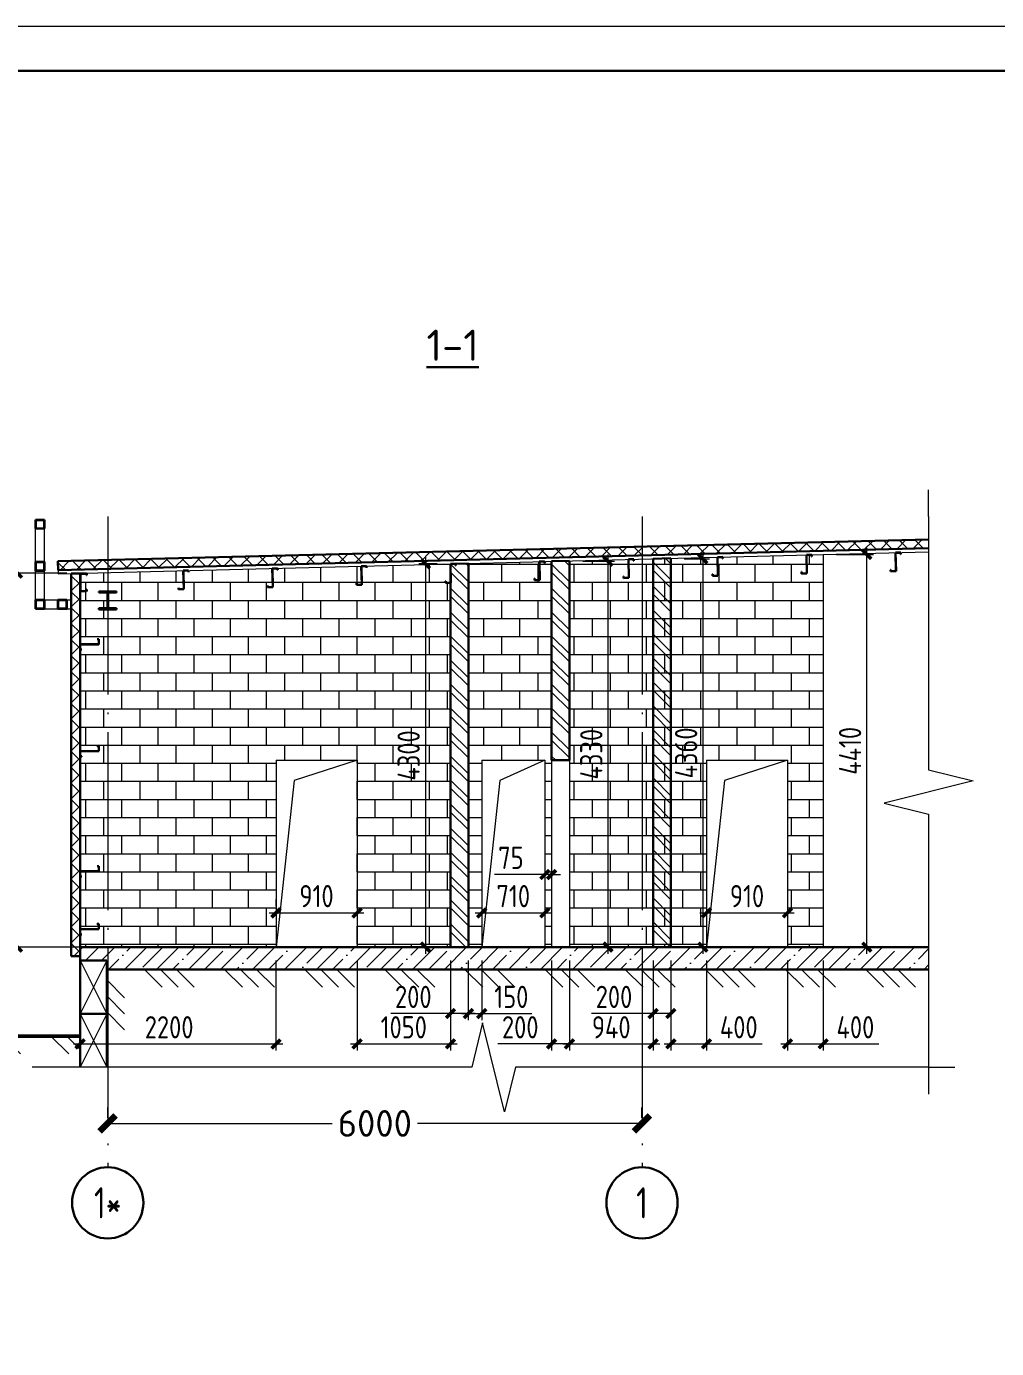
# Model space of a CAD drawing. Extents: x -965262 to 1142518, y -357520 to 71675.
# Drawn here: x 801814 to 812708, y -195538 to -180688 of the extents above; entities that cross this region are included whole.
import ezdxf

# ---------------------------------------------------------------- set-up
doc = ezdxf.new("R2010")
doc.units = 0
doc.header["$LTSCALE"] = 10
doc.linetypes.add('DOTE', pattern=[2.42, 2, -0.2, 0.02, -0.2])
doc.layers.get('0').update_dxf_attribs({"linetype": 'CONTINUOUS', "lineweight": 30})
doc.layers.get('Defpoints').update_dxf_attribs({"linetype": 'CONTINUOUS'})
doc.layers.add('DOTE', color=7, linetype='DOTE', lineweight=9)
doc.styles.add('GOST 2.304', font='isocpeur.ttf', dxfattribs={"width": 0.75, "height": 250})
doc.styles.get("Standard").update_dxf_attribs({"font": 'isocpeur.ttf', "height": 300})
doc.styles.add('ГОСТ 2м', font='isocpeur.ttf', dxfattribs={"width": 0.8, "height": 250})
doc.dimstyles.get("Standard").update_dxf_attribs({"dimscale": 100, "dimtxt": 300, "dimasz": 1.8, "dimexe": 1.8, "dimexo": 0.625, "dimgap": 0.9, "dimtad": 0, "dimdec": 0, "dimzin": 0, "dimdsep": 46, "dimtxsty": 'Standard', "dimblk": 'ARCHTICK', "dimcen": 0.9, "dimclrd": 256, "dimclre": 256, "dimclrt": 256, "dimadec": 0, "dimazin": 0, "dimtfac": 1, "dimtdec": 0, "dimtofl": 0, "dimtmove": 0, "dimatfit": 3, "dimfxl": 1, "dimtolj": 1, "dimtzin": 0, "dimlwd": 15, "dimlwe": 15, "dimarcsym": 0})
doc.dimstyles.new('ГОСТ 2м', dxfattribs={"dimtxt": 250, "dimasz": 100, "dimexe": 75, "dimexo": 150, "dimgap": 62.5, "dimtad": 1, "dimdec": 0, "dimtxsty": 'ГОСТ 2м', "dimblk": 'ARCHTICK', "dimcen": 150, "dimdle": 75, "dimclrd": 256, "dimclre": 256, "dimclrt": 256, "dimadec": 0, "dimazin": 0, "dimtfac": 1, "dimtdec": 0, "dimtmove": 0, "dimatfit": 3, "dimldrblk": 'OBLIQUE', "dimfxl": 1, "dimlwd": 15, "dimlwe": 15, "dimarcsym": 0})
pattern_1 = [(45, (802491.44, -187032.8), (-89.8026, 89.8026), []), (135, (802491.44, -187032.8), (-89.8026, -89.8026), [])]

# ---------------------------------------------------------------- blocks, each defined once
blk = doc.blocks.new('_ArchTick')
at = {"color": 0, "linetype": 'ByBlock', "lineweight": 0, "const_width": 0.4}
blk.add_lwpolyline([(-0.5, -0.5), (0.5, 0.5)], dxfattribs=at)
blk = doc.blocks.new('*D579')
at = {"lineweight": 15, "transparency": 16777216}
for p, q in [((802726, -192946), (802726, -192829)), ((808726, -192946), (808726, -192829)), ((802726, -193009), (805246, -193009)), ((808726, -193009), (806206, -193009))]:
    blk.add_line(p, q, dxfattribs=at)
at = {"layer": 'Defpoints', "color": 0, "lineweight": 15, "transparency": 16777216}
for p in [(802726, -193009), (802726, -193009), (808726, -193009)]:
    blk.add_point(p, dxfattribs=at)
at = {"lineweight": 15, "transparency": 16777216, "xscale": 180, "yscale": 180, "zscale": 180, "rotation": 180}
blk.add_blockref('_ArchTick', (802726, -193009), dxfattribs=at)
at = {"lineweight": 15, "transparency": 16777216, "xscale": 180, "yscale": 180, "zscale": 180}
blk.add_blockref('_ArchTick', (808726, -193009), dxfattribs=at)
at = {"lineweight": 15, "transparency": 16777216, "insert": (805726, -193009), "char_height": 300, "attachment_point": 5}
blk.add_mtext('\\A1;6000', dxfattribs=at)
blk = doc.blocks.new('101')
for p, q in [((104450, 152093), (104450, 152193)), ((104450, 152193), (104550, 152193)), ((104550, 152093), (104450, 152093)), ((104548, 152190), (104453, 152190)), ((104453, 152190), (104453, 152095)), ((104453, 152095), (104548, 152095)), ((104548, 152095), (104548, 152190)), ((104550, 152193), (104550, 152093)), ((112107, 151774), (112167, 151776)), ((112112, 151566), (112107, 151774)), ((112165, 151774), (112108, 151773)), ((112108, 151773), (112113, 151564)), ((112165, 151757), (112165, 151774)), ((112167, 151776), (112167, 151757)), ((113106, 151799), (113166, 151800)), ((113111, 151591), (113106, 151799)), ((113165, 151799), (113108, 151797)), ((113108, 151797), (113113, 151589)), ((113165, 151781), (113165, 151799)), ((113167, 151781), (113165, 151781)), ((113166, 151800), (113167, 151781)), ((114106, 151824), (114166, 151825)), ((114111, 151615), (114106, 151824)), ((114164, 151823), (114108, 151822)), ((114108, 151822), (114113, 151614)), ((114165, 151806), (114164, 151823)), ((114165, 151806), (114166, 151806)), ((114166, 151825), (114166, 151806)), ((104450, 151620), (104450, 151720)), ((104450, 151720), (104550, 151720)), ((104550, 151620), (104450, 151620)), ((104548, 151717), (104453, 151717)), ((104453, 151717), (104453, 151622)), ((104453, 151622), (104548, 151622)), ((104548, 151622), (104548, 151717)), ((104550, 151720), (104550, 151620)), ((106109, 151622), (106169, 151624)), ((106114, 151414), (106109, 151622)), ((106167, 151622), (106110, 151621)), ((106110, 151621), (106115, 151412)), ((106167, 151605), (106167, 151622)), ((106169, 151624), (106169, 151605)), ((107108, 151647), (107168, 151648)), ((107113, 151439), (107108, 151647)), ((107167, 151647), (107110, 151645)), ((107110, 151645), (107115, 151437)), ((107167, 151629), (107167, 151647)), ((107169, 151629), (107167, 151629)), ((107168, 151648), (107169, 151629)), ((108108, 151672), (108168, 151673)), ((108113, 151463), (108108, 151672)), ((108166, 151671), (108110, 151670)), ((108110, 151670), (108115, 151462)), ((108167, 151654), (108166, 151671)), ((108168, 151654), (108167, 151654)), ((108168, 151673), (108168, 151654)), ((109108, 151696), (109168, 151698)), ((109113, 151488), (109108, 151696)), ((109166, 151696), (109109, 151695)), ((109109, 151695), (109114, 151486)), ((109166, 151679), (109166, 151696)), ((109168, 151679), (109166, 151679)), ((109168, 151698), (109168, 151679)), ((110107, 151725), (110167, 151726)), ((110112, 151517), (110107, 151725)), ((110166, 151725), (110109, 151723)), ((110109, 151723), (110114, 151515)), ((110166, 151707), (110166, 151725)), ((110168, 151707), (110166, 151707)), ((110167, 151726), (110168, 151707)), ((111107, 151750), (111167, 151751)), ((111112, 151541), (111107, 151750)), ((111165, 151749), (111109, 151748)), ((111109, 151748), (111114, 151540)), ((111166, 151732), (111165, 151749)), ((111167, 151732), (111166, 151732)), ((111167, 151751), (111167, 151732)), ((112167, 151757), (112165, 151757)), ((114053, 151612), (114052, 151631)), ((114052, 151631), (114054, 151631)), ((114054, 151631), (114054, 151614)), ((105022, 151569), (105025, 151569)), ((106169, 151605), (106167, 151605)), ((108055, 151460), (108054, 151479)), ((108054, 151479), (108056, 151479)), ((108056, 151479), (108056, 151462)), ((109054, 151485), (109054, 151504)), ((109054, 151504), (109056, 151504)), ((109114, 151486), (109054, 151485)), ((109056, 151504), (109056, 151486)), ((109056, 151486), (109113, 151488)), ((110054, 151514), (110054, 151533)), ((110054, 151533), (110055, 151533)), ((110114, 151515), (110054, 151514)), ((110055, 151533), (110056, 151515)), ((110056, 151515), (110112, 151517)), ((111054, 151538), (111053, 151557)), ((111053, 151557), (111055, 151557)), ((111114, 151540), (111054, 151538)), ((111055, 151557), (111055, 151540)), ((111055, 151540), (111112, 151541)), ((112053, 151563), (112053, 151582)), ((112053, 151582), (112055, 151582)), ((112113, 151564), (112053, 151563)), ((112055, 151582), (112055, 151564)), ((112055, 151564), (112112, 151566)), ((113053, 151606), (113054, 151607)), ((113053, 151587), (113053, 151606)), ((113113, 151589), (113053, 151587)), ((113054, 151607), (113055, 151589)), ((113055, 151589), (113111, 151591)), ((114113, 151614), (114053, 151612)), ((114054, 151614), (114111, 151615)), ((105022, 151409), (105025, 151409)), ((106055, 151411), (106055, 151430)), ((106055, 151430), (106056, 151430)), ((106115, 151412), (106055, 151411)), ((106056, 151430), (106057, 151413)), ((106057, 151413), (106114, 151414)), ((107055, 151436), (107055, 151455)), ((107055, 151455), (107056, 151455)), ((107115, 151437), (107055, 151436)), ((107056, 151455), (107057, 151437)), ((107057, 151437), (107113, 151439)), ((108115, 151462), (108055, 151460)), ((108056, 151462), (108113, 151463)), ((104450, 151193), (104450, 151293)), ((104450, 151293), (104550, 151293)), ((104550, 151193), (104450, 151193)), ((104548, 151290), (104453, 151290)), ((104453, 151290), (104453, 151195)), ((104453, 151195), (104548, 151195)), ((104548, 151195), (104548, 151290)), ((104550, 151293), (104550, 151193)), ((104700, 151193), (104700, 151293)), ((104700, 151293), (104800, 151293)), ((104800, 151193), (104700, 151193)), ((104798, 151290), (104703, 151290)), ((104703, 151290), (104703, 151195)), ((104703, 151195), (104798, 151195)), ((104798, 151195), (104798, 151290)), ((104800, 151293), (104800, 151193)), ((105159, 150794), (104950, 150794)), ((104950, 150794), (104950, 150734)), ((104950, 150734), (104969, 150734)), ((104952, 150736), (104952, 150793)), ((104952, 150793), (105160, 150793)), ((104969, 150736), (104952, 150736)), ((104969, 150734), (104969, 150736)), ((105141, 150853), (105141, 150851)), ((105160, 150853), (105141, 150853)), ((105141, 150851), (105159, 150851)), ((105159, 150851), (105159, 150794)), ((105160, 150793), (105160, 150853)), ((105159, 149594), (104950, 149594)), ((104950, 149594), (104950, 149534)), ((104952, 149536), (104952, 149593)), ((104952, 149593), (105160, 149593)), ((105141, 149653), (105141, 149651)), ((105160, 149653), (105141, 149653)), ((105141, 149651), (105159, 149651)), ((105159, 149651), (105159, 149594)), ((105160, 149593), (105160, 149653)), ((104950, 149534), (104969, 149534)), ((104969, 149536), (104952, 149536)), ((104969, 149534), (104969, 149536)), ((104950, 148184), (104950, 148244)), ((104950, 148244), (105159, 148244)), ((105160, 148243), (104952, 148243)), ((104952, 148243), (104952, 148186)), ((105141, 148301), (105141, 148303)), ((105141, 148303), (105160, 148303)), ((105159, 148301), (105141, 148301)), ((105159, 148244), (105159, 148301)), ((105160, 148303), (105160, 148243)), ((104969, 148184), (104950, 148184)), ((104952, 148186), (104969, 148186)), ((104969, 148186), (104969, 148184)), ((105141, 147653), (105141, 147651)), ((105160, 147653), (105141, 147653)), ((105141, 147651), (105159, 147651)), ((105159, 147651), (105159, 147594)), ((105160, 147593), (105160, 147653)), ((105159, 147594), (104950, 147594)), ((104950, 147594), (104950, 147534)), ((104950, 147534), (104969, 147534)), ((104952, 147536), (104952, 147593)), ((104952, 147593), (105160, 147593)), ((104969, 147536), (104952, 147536)), ((104969, 147534), (104969, 147536))]:
    blk.add_line(p, q)
at = {"lineweight": 15}
for p, q in [((104450, 151720), (104450, 152093)), ((104550, 151720), (104550, 152093)), ((104450, 151293), (104450, 151620)), ((104550, 151293), (104550, 151620)), ((104550, 151293), (104700, 151293)), ((104550, 151193), (104700, 151193)), ((104800, 151293), (104850, 151293)), ((104800, 151193), (104850, 151193))]:
    blk.add_line(p, q, dxfattribs=at)
for points in [[(105025, 151409), (105025, 151395, -0.414214), (105019, 151389), (104957, 151389, -0.414214), (104950, 151395), (104950, 151582, -0.414214), (104957, 151589), (105019, 151589, -0.414214), (105025, 151582), (105025, 151569)], [(105022, 151409), (105022, 151395, -0.414214), (105019, 151392), (104957, 151392, -0.414214), (104953, 151395), (104953, 151582, -0.414214), (104957, 151585), (105019, 151585, -0.414214), (105022, 151582), (105022, 151569)]]:
    blk.add_lwpolyline(points, format="xyb")
blk = doc.blocks.new('*D593')
at = {"lineweight": 15, "transparency": 16777216}
for p, q in [((802416, -191179), (802416, -192191)), ((804616, -191179), (804616, -192191)), ((802341, -192116), (804691, -192116))]:
    blk.add_line(p, q, dxfattribs=at)
at = {"layer": 'Defpoints', "color": 0, "lineweight": 15, "transparency": 16777216}
for p in [(802416, -191029, 1451), (804616, -191029), (804616, -192116)]:
    blk.add_point(p, dxfattribs=at)
at = {"lineweight": 15, "transparency": 16777216, "xscale": 100, "yscale": 100, "zscale": 100, "rotation": 180}
blk.add_blockref('_ArchTick', (802416, -192116), dxfattribs=at)
at = {"lineweight": 15, "transparency": 16777216, "xscale": 100, "yscale": 100, "zscale": 100}
blk.add_blockref('_ArchTick', (804616, -192116), dxfattribs=at)
at = {"lineweight": 15, "transparency": 16777216, "insert": (803416, -191929), "char_height": 250, "attachment_point": 5, "style": 'ГОСТ 2м'}
blk.add_mtext('2200', dxfattribs=at)
blk = doc.blocks.new('_Oblique')
at = {"color": 0, "linetype": 'ByBlock', "lineweight": -2}
blk.add_line((-0.5, -0.5), (0.5, 0.5), dxfattribs=at)
blk = doc.blocks.new('*D594')
at = {"lineweight": 15, "transparency": 16777216}
for p, q in [((804616, -190494), (804616, -190569)), ((805526, -190494), (805526, -190569)), ((804541, -190644), (805601, -190644))]:
    blk.add_line(p, q, dxfattribs=at)
at = {"layer": 'Defpoints', "color": 0, "lineweight": 15, "transparency": 16777216}
for p in [(804616, -190644), (805526, -190644), (805526, -190644)]:
    blk.add_point(p, dxfattribs=at)
at = {"lineweight": 15, "transparency": 16777216, "xscale": 100, "yscale": 100, "zscale": 100, "rotation": 180}
blk.add_blockref('_ArchTick', (804616, -190644), dxfattribs=at)
at = {"lineweight": 15, "transparency": 16777216, "xscale": 100, "yscale": 100, "zscale": 100}
blk.add_blockref('_ArchTick', (805526, -190644), dxfattribs=at)
at = {"lineweight": 15, "transparency": 16777216, "insert": (805071, -190456), "char_height": 250, "attachment_point": 5, "style": 'ГОСТ 2м'}
blk.add_mtext('910', dxfattribs=at)
blk = doc.blocks.new('*D580')
at = {"lineweight": 15, "transparency": 16777216}
for p, q in [((805526, -191179), (805526, -192191)), ((806576, -191179), (806576, -192191)), ((805451, -192116), (806651, -192116))]:
    blk.add_line(p, q, dxfattribs=at)
at = {"layer": 'Defpoints', "color": 0, "lineweight": 15, "transparency": 16777216}
for p in [(805526, -191029, 1451), (806576, -191029, 1451), (806576, -192116)]:
    blk.add_point(p, dxfattribs=at)
at = {"lineweight": 15, "transparency": 16777216, "xscale": 100, "yscale": 100, "zscale": 100, "rotation": 180}
blk.add_blockref('_ArchTick', (805526, -192116), dxfattribs=at)
at = {"lineweight": 15, "transparency": 16777216, "xscale": 100, "yscale": 100, "zscale": 100}
blk.add_blockref('_ArchTick', (806576, -192116), dxfattribs=at)
at = {"lineweight": 15, "transparency": 16777216, "insert": (806051, -191929), "char_height": 250, "attachment_point": 5, "style": 'ГОСТ 2м'}
blk.add_mtext('1050', dxfattribs=at)
blk = doc.blocks.new('*D595')
at = {"lineweight": 15, "transparency": 16777216}
for p, q in [((806926, -190494), (806926, -190569)), ((807636, -190494), (807636, -190569)), ((806851, -190644), (807711, -190644))]:
    blk.add_line(p, q, dxfattribs=at)
at = {"layer": 'Defpoints', "color": 0, "lineweight": 15, "transparency": 16777216}
for p in [(806926, -190644), (807636, -190644), (807636, -190644)]:
    blk.add_point(p, dxfattribs=at)
at = {"lineweight": 15, "transparency": 16777216, "xscale": 100, "yscale": 100, "zscale": 100, "rotation": 180}
blk.add_blockref('_ArchTick', (806926, -190644), dxfattribs=at)
at = {"lineweight": 15, "transparency": 16777216, "xscale": 100, "yscale": 100, "zscale": 100}
blk.add_blockref('_ArchTick', (807636, -190644), dxfattribs=at)
at = {"lineweight": 15, "transparency": 16777216, "insert": (807281, -190456), "char_height": 250, "attachment_point": 5, "style": 'ГОСТ 2м'}
blk.add_mtext('710', dxfattribs=at)
blk = doc.blocks.new('*D596')
at = {"lineweight": 15, "transparency": 16777216}
for p, q in [((809451, -190494), (809451, -190569)), ((810361, -190494), (810361, -190569)), ((809376, -190644), (810436, -190644))]:
    blk.add_line(p, q, dxfattribs=at)
at = {"layer": 'Defpoints', "color": 0, "lineweight": 15, "transparency": 16777216}
for p in [(809451, -190644), (810361, -190644), (810361, -190644)]:
    blk.add_point(p, dxfattribs=at)
at = {"lineweight": 15, "transparency": 16777216, "xscale": 100, "yscale": 100, "zscale": 100, "rotation": 180}
blk.add_blockref('_ArchTick', (809451, -190644), dxfattribs=at)
at = {"lineweight": 15, "transparency": 16777216, "xscale": 100, "yscale": 100, "zscale": 100}
blk.add_blockref('_ArchTick', (810361, -190644), dxfattribs=at)
at = {"lineweight": 15, "transparency": 16777216, "insert": (809906, -190456), "char_height": 250, "attachment_point": 5, "style": 'ГОСТ 2м'}
blk.add_mtext('910', dxfattribs=at)
blk = doc.blocks.new('*D597')
at = {"lineweight": 15, "transparency": 16777216}
for p, q in [((806576, -191179), (806576, -191850)), ((806776, -191179), (806776, -191850)), ((806576, -191775), (805906, -191775)), ((806851, -191775), (806576, -191775))]:
    blk.add_line(p, q, dxfattribs=at)
at = {"layer": 'Defpoints', "color": 0, "lineweight": 15, "transparency": 16777216}
for p in [(806576, -191029, 1451), (806776, -191029, 1451), (806576, -191775)]:
    blk.add_point(p, dxfattribs=at)
at = {"lineweight": 15, "transparency": 16777216, "xscale": 100, "yscale": 100, "zscale": 100, "rotation": 180}
blk.add_blockref('_ArchTick', (806576, -191775), dxfattribs=at)
at = {"lineweight": 15, "transparency": 16777216, "xscale": 100, "yscale": 100, "zscale": 100}
blk.add_blockref('_ArchTick', (806776, -191775), dxfattribs=at)
at = {"lineweight": 15, "transparency": 16777216, "insert": (806158, -191588), "char_height": 250, "attachment_point": 5, "style": 'ГОСТ 2м'}
blk.add_mtext('200', dxfattribs=at)
blk = doc.blocks.new('*D598')
at = {"lineweight": 15, "transparency": 16777216}
for p, q in [((806776, -191179), (806776, -191850)), ((806926, -191179), (806926, -191850)), ((806701, -191775), (806926, -191775)), ((806926, -191775), (807491, -191775))]:
    blk.add_line(p, q, dxfattribs=at)
at = {"layer": 'Defpoints', "color": 0, "lineweight": 15, "transparency": 16777216}
for p in [(806776, -191029, 1451), (806926, -191029, 1451), (806926, -191775)]:
    blk.add_point(p, dxfattribs=at)
at = {"lineweight": 15, "transparency": 16777216, "xscale": 100, "yscale": 100, "zscale": 100, "rotation": 180}
blk.add_blockref('_ArchTick', (806776, -191775), dxfattribs=at)
at = {"lineweight": 15, "transparency": 16777216, "xscale": 100, "yscale": 100, "zscale": 100}
blk.add_blockref('_ArchTick', (806926, -191775), dxfattribs=at)
at = {"lineweight": 15, "transparency": 16777216, "insert": (807259, -191588), "char_height": 250, "attachment_point": 5, "style": 'ГОСТ 2м'}
blk.add_mtext('150', dxfattribs=at)
blk = doc.blocks.new('*D581')
at = {"lineweight": 15, "transparency": 16777216}
for p, q in [((807636, -190064), (807636, -190139)), ((807711, -190064), (807711, -190139)), ((807636, -190214), (807071, -190214)), ((807711, -190214), (807636, -190214)), ((807711, -190214), (807811, -190214))]:
    blk.add_line(p, q, dxfattribs=at)
at = {"layer": 'Defpoints', "color": 0, "lineweight": 15, "transparency": 16777216}
for p in [(807636, -190214), (807636, -190214), (807711, -190214)]:
    blk.add_point(p, dxfattribs=at)
at = {"lineweight": 15, "transparency": 16777216, "xscale": 100, "yscale": 100, "zscale": 100}
blk.add_blockref('_ArchTick', (807636, -190214), dxfattribs=at)
at = {"lineweight": 15, "transparency": 16777216, "xscale": 100, "yscale": 100, "zscale": 100, "rotation": 180}
blk.add_blockref('_ArchTick', (807711, -190214), dxfattribs=at)
at = {"lineweight": 15, "transparency": 16777216, "insert": (807254, -190026), "char_height": 250, "attachment_point": 5, "style": 'ГОСТ 2м'}
blk.add_mtext('75', dxfattribs=at)
blk = doc.blocks.new('*D582')
at = {"lineweight": 15, "transparency": 16777216}
for p, q in [((807711, -191179), (807711, -192191)), ((807911, -191179), (807911, -192191)), ((807711, -192116), (807106, -192116)), ((807911, -192116), (807636, -192116))]:
    blk.add_line(p, q, dxfattribs=at)
at = {"layer": 'Defpoints', "color": 0, "lineweight": 15, "transparency": 16777216}
for p in [(807711, -191029, 1451), (807911, -191029, 1451), (807911, -192116)]:
    blk.add_point(p, dxfattribs=at)
at = {"lineweight": 15, "transparency": 16777216, "xscale": 100, "yscale": 100, "zscale": 100, "rotation": 180}
blk.add_blockref('_ArchTick', (807711, -192116), dxfattribs=at)
at = {"lineweight": 15, "transparency": 16777216, "xscale": 100, "yscale": 100, "zscale": 100}
blk.add_blockref('_ArchTick', (807911, -192116), dxfattribs=at)
at = {"lineweight": 15, "transparency": 16777216, "insert": (807359, -191929), "char_height": 250, "attachment_point": 5, "style": 'ГОСТ 2м'}
blk.add_mtext('200', dxfattribs=at)
blk = doc.blocks.new('*D599')
at = {"lineweight": 15, "transparency": 16777216}
for p, q in [((807911, -191179), (807911, -192191)), ((808851, -191179), (808851, -192191)), ((807836, -192116), (808926, -192116))]:
    blk.add_line(p, q, dxfattribs=at)
at = {"layer": 'Defpoints', "color": 0, "lineweight": 15, "transparency": 16777216}
for p in [(807911, -191029, 1451), (808851, -191029, 1451), (808851, -192116)]:
    blk.add_point(p, dxfattribs=at)
at = {"lineweight": 15, "transparency": 16777216, "xscale": 100, "yscale": 100, "zscale": 100, "rotation": 180}
blk.add_blockref('_ArchTick', (807911, -192116), dxfattribs=at)
at = {"lineweight": 15, "transparency": 16777216, "xscale": 100, "yscale": 100, "zscale": 100}
blk.add_blockref('_ArchTick', (808851, -192116), dxfattribs=at)
at = {"lineweight": 15, "transparency": 16777216, "insert": (808381, -191929), "char_height": 250, "attachment_point": 5, "style": 'ГОСТ 2м'}
blk.add_mtext('940', dxfattribs=at)
blk = doc.blocks.new('*D600')
at = {"lineweight": 15, "transparency": 16777216}
for p, q in [((808851, -191179), (808851, -191850)), ((809051, -191179), (809051, -191850)), ((808851, -191775), (808159, -191775)), ((809051, -191775), (808776, -191775))]:
    blk.add_line(p, q, dxfattribs=at)
at = {"layer": 'Defpoints', "color": 0, "lineweight": 15, "transparency": 16777216}
for p in [(808851, -191029, 1451), (809051, -191029, 1451), (809051, -191775)]:
    blk.add_point(p, dxfattribs=at)
at = {"lineweight": 15, "transparency": 16777216, "xscale": 100, "yscale": 100, "zscale": 100, "rotation": 180}
blk.add_blockref('_ArchTick', (808851, -191775), dxfattribs=at)
at = {"lineweight": 15, "transparency": 16777216, "xscale": 100, "yscale": 100, "zscale": 100}
blk.add_blockref('_ArchTick', (809051, -191775), dxfattribs=at)
at = {"lineweight": 15, "transparency": 16777216, "insert": (808412, -191588), "char_height": 250, "attachment_point": 5, "style": 'ГОСТ 2м'}
blk.add_mtext('200', dxfattribs=at)
blk = doc.blocks.new('*D601')
at = {"lineweight": 15, "transparency": 16777216}
for p, q in [((809051, -191179), (809051, -192191)), ((809451, -191179), (809451, -192191)), ((808976, -192116), (809451, -192116)), ((809451, -192116), (810076, -192116))]:
    blk.add_line(p, q, dxfattribs=at)
at = {"layer": 'Defpoints', "color": 0, "lineweight": 15, "transparency": 16777216}
for p in [(809051, -191029, 1451), (809451, -191029, 1451), (809451, -192116)]:
    blk.add_point(p, dxfattribs=at)
at = {"lineweight": 15, "transparency": 16777216, "xscale": 100, "yscale": 100, "zscale": 100, "rotation": 180}
blk.add_blockref('_ArchTick', (809051, -192116), dxfattribs=at)
at = {"lineweight": 15, "transparency": 16777216, "xscale": 100, "yscale": 100, "zscale": 100}
blk.add_blockref('_ArchTick', (809451, -192116), dxfattribs=at)
at = {"lineweight": 15, "transparency": 16777216, "insert": (809813, -191929), "char_height": 250, "attachment_point": 5, "style": 'ГОСТ 2м'}
blk.add_mtext('400', dxfattribs=at)
blk = doc.blocks.new('*D602')
at = {"lineweight": 15, "transparency": 16777216}
for p, q in [((810361, -191179), (810361, -192191)), ((810761, -191179), (810761, -192191)), ((810286, -192116), (810761, -192116)), ((810761, -192116), (811386, -192116))]:
    blk.add_line(p, q, dxfattribs=at)
at = {"layer": 'Defpoints', "color": 0, "lineweight": 15, "transparency": 16777216}
for p in [(810361, -191029, 1451), (810761, -191029, 1451), (810761, -192116)]:
    blk.add_point(p, dxfattribs=at)
at = {"lineweight": 15, "transparency": 16777216, "xscale": 100, "yscale": 100, "zscale": 100, "rotation": 180}
blk.add_blockref('_ArchTick', (810361, -192116), dxfattribs=at)
at = {"lineweight": 15, "transparency": 16777216, "xscale": 100, "yscale": 100, "zscale": 100}
blk.add_blockref('_ArchTick', (810761, -192116), dxfattribs=at)
at = {"lineweight": 15, "transparency": 16777216, "insert": (811123, -191929), "char_height": 250, "attachment_point": 5, "style": 'ГОСТ 2м'}
blk.add_mtext('400', dxfattribs=at)
blk = doc.blocks.new('*D603')
at = {"lineweight": 15, "transparency": 16777216}
for p, q in [((810911, -186618), (811326, -186618)), ((811251, -191104), (811251, -186543)), ((810911, -191029), (811326, -191029))]:
    blk.add_line(p, q, dxfattribs=at)
at = {"layer": 'Defpoints', "color": 0, "lineweight": 15, "transparency": 16777216}
for p in [(810761, -186618), (811251, -186618), (810761, -191029)]:
    blk.add_point(p, dxfattribs=at)
at = {"lineweight": 15, "transparency": 16777216, "xscale": 100, "yscale": 100, "zscale": 100}
for p, rotation in [((811251, -186618), 90), ((811251, -191029), 270)]:
    blk.add_blockref('_ArchTick', p, dxfattribs=dict(at, rotation=rotation))
at = {"lineweight": 15, "transparency": 16777216, "insert": (811063, -188824), "char_height": 250, "attachment_point": 5, "rotation": 90, "style": 'ГОСТ 2м'}
blk.add_mtext('4410', dxfattribs=at)
blk = doc.blocks.new('*D604')
at = {"lineweight": 15, "transparency": 16777216}
for p, q in [((801711, -186753), (801711, -191104)), ((802266, -186828), (801636, -186828)), ((802266, -191029), (801636, -191029))]:
    blk.add_line(p, q, dxfattribs=at)
at = {"layer": 'Defpoints', "color": 0, "lineweight": 15, "transparency": 16777216}
for p in [(802416, -186828), (801711, -191029), (802416, -191029)]:
    blk.add_point(p, dxfattribs=at)
at = {"lineweight": 15, "transparency": 16777216, "xscale": 100, "yscale": 100, "zscale": 100}
for p, rotation in [((801711, -186828), 90), ((801711, -191029), 270)]:
    blk.add_blockref('_ArchTick', p, dxfattribs=dict(at, rotation=rotation))
at = {"lineweight": 15, "transparency": 16777216, "insert": (801524, -188929), "char_height": 250, "attachment_point": 5, "rotation": 90, "style": 'ГОСТ 2м'}
blk.add_mtext('4200', dxfattribs=at)
blk = doc.blocks.new('*D584')
at = {"lineweight": 15, "transparency": 16777216}
for p, q in [((806294, -186649), (806294, -191104)), ((806426, -186724), (806219, -186724)), ((806426, -191029), (806219, -191029))]:
    blk.add_line(p, q, dxfattribs=at)
at = {"layer": 'Defpoints', "color": 0, "lineweight": 15, "transparency": 16777216}
for p in [(806576, -186724), (806294, -191029), (806576, -191029, 1451)]:
    blk.add_point(p, dxfattribs=at)
at = {"lineweight": 15, "transparency": 16777216, "xscale": 100, "yscale": 100, "zscale": 100}
for p, rotation in [((806294, -186724), 90), ((806294, -191029), 270)]:
    blk.add_blockref('_ArchTick', p, dxfattribs=dict(at, rotation=rotation))
at = {"lineweight": 15, "transparency": 16777216, "insert": (806106, -188876), "char_height": 250, "attachment_point": 5, "rotation": 90, "style": 'ГОСТ 2м'}
blk.add_mtext('4300', dxfattribs=at)
blk = doc.blocks.new('*D585')
at = {"lineweight": 15, "transparency": 16777216}
for p, q in [((808344, -186620), (808344, -191104)), ((808061, -186695), (808419, -186695)), ((808194, -191029), (808269, -191029))]:
    blk.add_line(p, q, dxfattribs=at)
at = {"layer": 'Defpoints', "color": 0, "lineweight": 15, "transparency": 16777216}
for p in [(807911, -186695), (808344, -191029), (808344, -191029)]:
    blk.add_point(p, dxfattribs=at)
at = {"lineweight": 15, "transparency": 16777216, "xscale": 100, "yscale": 100, "zscale": 100}
for p, rotation in [((808344, -186695), 90), ((808344, -191029), 270)]:
    blk.add_blockref('_ArchTick', p, dxfattribs=dict(at, rotation=rotation))
at = {"lineweight": 15, "transparency": 16777216, "insert": (808157, -188862), "char_height": 250, "attachment_point": 5, "rotation": 90, "style": 'ГОСТ 2м'}
blk.add_mtext('4330', dxfattribs=at)
blk = doc.blocks.new('*D586')
at = {"lineweight": 15, "transparency": 16777216}
for p, q in [((809409, -186591), (809409, -191104)), ((809201, -186666), (809484, -186666)), ((809259, -191029), (809334, -191029))]:
    blk.add_line(p, q, dxfattribs=at)
at = {"layer": 'Defpoints', "color": 0, "lineweight": 15, "transparency": 16777216}
for p in [(809051, -186666), (809409, -191029), (809409, -191029)]:
    blk.add_point(p, dxfattribs=at)
at = {"lineweight": 15, "transparency": 16777216, "xscale": 100, "yscale": 100, "zscale": 100}
for p, rotation in [((809409, -186666), 90), ((809409, -191029), 270)]:
    blk.add_blockref('_ArchTick', p, dxfattribs=dict(at, rotation=rotation))
at = {"lineweight": 15, "transparency": 16777216, "insert": (809222, -188848), "char_height": 250, "attachment_point": 5, "rotation": 90, "style": 'ГОСТ 2м'}
blk.add_mtext('4360', dxfattribs=at)

msp = doc.modelspace()

# ---------------------------------------------------------------- hatches: boundary and pattern name
at = {"lineweight": 15}
h = msp.add_hatch(dxfattribs=at)
h.set_pattern_fill('ANSI37', color=30, scale=40, style=0)
h.set_pattern_definition(pattern_1)
h.paths.add_polyline_path([(811945.1, -186548.6), (811945.1, -186448.6), (802166.4, -186694.6), (802169, -186794.6)])
h = msp.add_hatch(dxfattribs=at)
h.set_pattern_fill('AR-B816', color=4)
h.set_pattern_definition([(0, (2127749.4, -234276.96), (0, 203.2), []), (90, (2127749.4, -234276.96), (-203.2, 203.2), [203.2, -203.2])])
h.paths.add_polyline_path([(802726.4, -187234.9), (802626.4, -187234.9), (802626.4, -187222.9), (802722.4, -187222.9), (802722.4, -187046.9), (802626.4, -187046.9), (802626.4, -187034.9), (802726.4, -187034.9), (802726.4, -186820.6), (802416.4, -186828.4), (802416.4, -187627.3), (802624.8, -187627.3), (802624.8, -187570.5), (802607.4, -187570.5), (802607.4, -187568.9), (802626.4, -187568.9), (802626.4, -187628.9), (802418, -187628.9), (802418, -187685.7), (802435.4, -187685.7), (802435.4, -187687.3), (802416.4, -187687.3), (802416.4, -188827.3), (802624.8, -188827.3), (802624.8, -188770.5), (802607.4, -188770.5), (802607.4, -188768.9), (802626.4, -188768.9), (802626.4, -188828.9), (802418, -188828.9), (802418, -188885.7), (802435.4, -188885.7), (802435.4, -188887.3), (802416.4, -188887.3), (802416.4, -190177.3), (802624.8, -190177.3), (802624.8, -190120.5), (802607.4, -190120.5), (802607.4, -190118.9), (802626.4, -190118.9), (802626.4, -190178.9), (802418, -190178.9), (802418, -190235.7), (802435.4, -190235.7), (802435.4, -190237.3), (802416.4, -190237.3), (802416.4, -190827.3), (802624.8, -190827.3), (802624.8, -190770.5), (802607.4, -190770.5), (802607.4, -190768.9), (802626.4, -190768.9), (802626.4, -190828.9), (802418, -190828.9), (802418, -190885.7), (802435.4, -190885.7), (802435.4, -190887.3), (802416.4, -190887.3), (802416.4, -191028.9), (802726.4, -191028.9)])
h.paths.add_polyline_path([(802485, -187029.6), (802419.6, -187029.6), (802419.6, -186836), (802488.2, -186836), (802488.2, -186839.2, 0.4142136), (802485, -186836), (802422.8, -186836, 0.4142136), (802419.6, -186839.2), (802419.6, -187026.4, 0.4142136), (802422.8, -187029.6), (802488.2, -187029.6), (802488.2, -187026.4, -0.4142136)], flags=16)
h.paths.add_polyline_path([(806576.4, -186935.3), (806520.6, -186936.6), (806520.1, -186917.6), (806521.7, -186917.6), (806576.4, -186932.9), (806576.4, -186832.6), (806573.8, -186723.8), (805634.1, -186747.4), (805634.6, -186767.4), (805633, -186767.5), (805575.8, -186751.5), (805580.9, -186959.8), (805520.9, -186961.3), (805520.4, -186942.3), (805522, -186942.3), (805579.2, -186958.3), (805574.1, -186748.9), (804634.4, -186772.6), (804634.9, -186792.1), (804633.3, -186792.1), (804576.1, -186776.1), (804581.2, -186984.5), (804521.2, -186985.9), (804520.7, -186966.9), (804522.3, -186966.9), (804579.5, -186982.9), (804574.4, -186774.1), (803634.7, -186797.7), (803635.2, -186816.8), (803633.6, -186816.8), (803576.4, -186800.8), (803581.5, -187009.1), (803521.5, -187010.6), (803521, -186991.6), (803522.6, -186991.6), (803579.8, -187007.6), (803574.7, -186799.2), (802726.4, -186820.6), (802726.4, -187034.9), (802826.4, -187034.9), (802826.4, -187046.9), (802730.4, -187046.9), (802730.4, -187222.9), (802826.4, -187222.9), (802826.4, -187234.9), (802726.4, -187234.9), (802726.4, -191028.9), (804616.4, -191028.9), (804616.4, -188928.9), (805526.4, -188928.9), (805526.4, -191028.9), (806576.4, -191028.9)])
h.paths.add_polyline_path([(807711.4, -186695.2), (807633.4, -186697.1), (807633.9, -186714.1), (807632.3, -186714.2), (807575.5, -186715.4), (807580.1, -186906.5), (807520.2, -186908), (807519.7, -186889), (807521.3, -186888.9), (807578.5, -186904.9), (807573.5, -186698.6), (806776.4, -186718.7), (806776.4, -191028.9), (806926.4, -191028.9), (806926.4, -188928.9), (807636.4, -188928.9), (807636.4, -191028.9), (807711.4, -191028.9), (807711.4, -188928.9)])
h.paths.add_polyline_path([(808726.4, -186669.6), (808633.1, -186672), (808633.6, -186689.5), (808632, -186689.5), (808575.2, -186690.8), (808579.8, -186881.9), (808519.9, -186883.3), (808519.4, -186864.3), (808521, -186864.3), (808578.2, -186880.3), (808573.1, -186673.5), (807911.4, -186690.1), (807911.4, -188928.9), (807911.4, -191028.9), (808726.4, -191028.9)])
h.paths.add_polyline_path([(808851.4, -186666.5), (808726.4, -186669.6), (808726.4, -191028.9), (808851.4, -191028.9)])
h.paths.add_polyline_path([(810760.9, -186618.4), (810632.5, -186621.7), (810632.9, -186640.2), (810631.3, -186640.2), (810574.1, -186624.2), (810579.2, -186832.5), (810519.3, -186834), (810518.8, -186815), (810520.4, -186815), (810577.6, -186831), (810572.5, -186623.2), (809632.8, -186646.8), (809633.3, -186664.8), (809631.7, -186664.9), (809574.4, -186648.9), (809579.5, -186857.2), (809519.6, -186858.7), (809519.1, -186839.7), (809520.7, -186839.6), (809577.9, -186855.6), (809572.8, -186648.3), (808851.4, -186666.5), (808851.4, -191028.9), (809450.9, -191028.9), (809450.9, -188928.9), (810360.9, -188928.9), (810360.9, -191028.9), (810760.9, -191028.9)])
h.paths.add_polyline_path([(806393.8, -189228.8), (806393.8, -188523.8), (805793.8, -188523.8), (805793.8, -189228.8)], flags=24)
h.paths.add_polyline_path([(808444.1, -189214.5), (808444.1, -188509.5), (807844.1, -188509.5), (807844.1, -189214.5)], flags=9)
h.paths.add_polyline_path([(809509.1, -189200.2), (809509.1, -188495.2), (808909.1, -188495.2), (808909.1, -189200.2)], flags=25)
h = msp.add_hatch(dxfattribs=at)
h.set_pattern_fill('ANSI32', color=4, scale=20, angle=90, style=0)
h.set_pattern_definition([(135, (816806.53, -198251.55), (-134.7038, -134.7038), []), (135, (816806.53, -198161.75), (-134.7038, -134.7038), [])])
h.paths.add_polyline_path([(809051.4, -186661.4), (808851.4, -186666.5), (808851.4, -191028.9), (809051.4, -191028.9)])
h.paths.add_polyline_path([(808851.4, -186666.5), (809051.4, -186666.5), (809051.4, -186661.4)])
h = msp.add_hatch(dxfattribs=at)
h.set_pattern_fill('ANSI32', color=4, scale=20, angle=90, style=0)
h.set_pattern_definition([(135, (806618.54, -188207.05), (-134.704, -134.704), []), (135, (806618.54, -188117.25), (-134.704, -134.704), [])])
h.paths.add_polyline_path([(806676.4, -186719.9), (806583.8, -186722.3), (806584.3, -186742.8), (806576.4, -186743), (806576.4, -191028.9), (806676.4, -191028.9)])
h.paths.add_polyline_path([(806776.4, -186717.4), (806676.4, -186719.9), (806676.4, -191028.9), (806776.4, -191028.9)])
h.paths.add_polyline_path([(806676.4, -186719.9), (806776.4, -186719.9), (806776.4, -186717.4)])
h = msp.add_hatch(dxfattribs=at)
h.set_pattern_fill('ANSI32', color=4, scale=20, angle=90, style=0)
h.set_pattern_definition([(135, (807900.84, -188623.19), (-134.704, -134.704), []), (135, (807900.84, -188533.38), (-134.704, -134.704), [])])
h.paths.add_polyline_path([(807911.4, -186690.1), (807786.4, -186693.3), (807886.4, -186693.3), (807886.4, -188928.9), (807911.4, -188928.9)])
h.paths.add_polyline_path([(807786.4, -186693.3), (807711.4, -186695.2), (807711.4, -188928.9), (807786.4, -188928.9)])
h.paths.add_polyline_path([(807886.4, -186690.8), (807786.4, -186693.3), (807786.4, -188928.9), (807886.4, -188928.9)], flags=16)
h.paths.add_polyline_path([(807786.4, -186693.3), (807886.4, -186693.3), (807886.4, -186690.8)])
h = msp.add_hatch(dxfattribs=at)
h.set_pattern_fill('ANSI37', color=30, scale=40, style=0)
h.set_pattern_definition(pattern_1)
h.paths.add_polyline_path([(802316.4, -191128.9), (802416.4, -191128.9), (802416.4, -186830.9), (802316.4, -186830.9)])
h = msp.add_hatch(dxfattribs=at)
h.set_pattern_fill('ANSI35', color=256, scale=40, style=0)
h.set_pattern_definition([(45, (802491.44, -187032.8), (-179.605, 179.605), []), (45, (802671.05, -187032.8), (-179.605, 179.605), [317.5, -63.5, 0, -63.5])])
h.paths.add_polyline_path([(802416.4, -191178.9), (802416.4, -191028.9), (811945.1, -191028.9), (811945.1, -191278.9), (802716.4, -191278.9), (802716.4, -191178.9)])
h = msp.add_hatch(dxfattribs=at)
h.set_pattern_fill('MCSHATCHBG', color=256, scale=40, angle=90, style=0, pattern_type=2)
h.set_pattern_definition([(135, (802491.44, -187032.8), (-450, -450), []), (135, (802491.44, -186852.8), (-450, -450), []), (135, (802491.44, -187572.8), (-450, -450), [])])
h.paths.add_polyline_path([(806936.7, -191604.7), (807182.6, -192604.7), (807305.5, -192104.7), (808726.4, -192104.7), (808726.4, -191278.9), (802726.4, -191278.9), (802726.4, -192104.7), (806813.8, -192104.7)], flags=17)
h.paths.add_polyline_path([(811945.1, -191478.9), (808726.4, -191478.9), (808726.4, -192104.7), (811945.1, -192104.7)], flags=17)
h.paths.add_polyline_path([(808726.4, -191278.9), (802726.4, -191278.9), (802726.4, -192104.7), (806813.8, -192104.7), (806936.7, -191604.7), (807182.6, -192604.7), (807305.5, -192104.7), (808726.4, -192104.7)], flags=17)
h.paths.add_polyline_path([(811945.1, -191278.9), (808726.4, -191278.9), (808726.4, -192104.7), (811945.1, -192104.7)])
h.paths.add_polyline_path([(802716.4, -192104.7), (802716.4, -191278.9), (808726.4, -191278.9), (808726.4, -191478.9), (802916.4, -191478.9), (802916.4, -192104.7), (802726.4, -192104.7)])
h.paths.add_polyline_path([(802716.4, -192228.7), (802916.4, -192228.7), (802916.4, -192104.7), (802716.4, -192104.7)])
h.paths.add_polyline_path([(802416.4, -192228.7), (800305.1, -192228.7), (800305.1, -192028.9), (802416.4, -192028.9)])

# ---------------------------------------------------------------- linework, layer by layer
at = {"color": 30}
for p, q in [((802166.4, -186694.6, 5090.8), (811945.1, -186448.6, 5090.8)), ((802169, -186794.6, 5090.8), (811945.1, -186548.6, 5090.8)), ((802169, -186794.6, 5090.8), (802166.4, -186694.6, 5090.8)), ((802316.4, -186830.9, 6542), (802316.4, -191128.9, 6542)), ((802316.4, -186830.9, 6542), (802416.4, -186830.9, 6542)), ((802416.4, -186828.4, 6542), (802416.4, -191128.9, 6542)), ((802316.4, -191128.9, 6542), (802416.4, -191128.9, 6542))]:
    msp.add_line(p, q, dxfattribs=at)
at = {"color": 30, "lineweight": 15}
for p, q in [((802170, -186834.6, 5090.8), (811945.1, -186588.6, 5090.8)), ((802169, -186794.6, 5090.8), (802170, -186834.6, 5090.8))]:
    msp.add_line(p, q, dxfattribs=at)
at = {"color": 4}
for p, q in [((808851.4, -186666.5, 6542), (809051.3, -186661.4, 5090.8)), ((809051.3, -186661.4, 5090.8), (809051.4, -191028.9, 6542)), ((806576.4, -186723.7, 6542), (806576.4, -191028.9, 6542)), ((806576.5, -186723.7, 5090.8), (806776.4, -186718.7, 6542)), ((806776.4, -186718.7, 6542), (806776.4, -191028.9, 6542)), ((807711.4, -186695.2, 6542), (807911.4, -186690.1, 6542)), ((807711.4, -186695.2, 6542), (807711.4, -188928.9, 6542)), ((807911.4, -186690.1, 6542), (807911.4, -188928.9, 6542)), ((808851.4, -186666.5, 6542), (808851.4, -191028.9, 6542)), ((807711.4, -188928.9, 6542), (807911.4, -188928.9, 6542))]:
    msp.add_line(p, q, dxfattribs=at)
at = {"color": 4, "lineweight": 15}
for p, q in [((810760.9, -186618.4, 6542), (810760.9, -191028.9, 6542)), ((804616.4, -188928.9, 6542), (805526.4, -188928.9, 6542)), ((804616.4, -188928.9, 6542), (804616.4, -191028.9, 6542)), ((805526.4, -188928.9, 6542), (804819.5, -189157, 5090.8)), ((805526.4, -188928.9, 6542), (805526.4, -191028.9, 6542)), ((806926.4, -188928.9, 6542), (807636.4, -188928.9, 6542)), ((806926.4, -188928.9, 6542), (806926.4, -191028.9, 6542)), ((807636.4, -188928.9, 6542), (807129.5, -189157, 5090.8)), ((807636.4, -188928.9, 6542), (807636.4, -191028.9, 6542)), ((807711.4, -188928.9, 6542), (807711.4, -191028.9, 6542)), ((807911.4, -188928.9, 6542), (807911.4, -191028.9, 6542)), ((809450.9, -188928.9, 6542), (809450.9, -191028.9, 6542)), ((809450.9, -188928.9, 6542), (810360.9, -188928.9, 6542)), ((810360.9, -188928.9, 6542), (809654, -189157, 5090.8)), ((810360.9, -188928.9, 6542), (810360.9, -191028.9, 6542)), ((804819.5, -189157, 5090.8), (804616.4, -191028.9, 6542)), ((807129.5, -189157, 5090.8), (806926.4, -191028.9, 6542)), ((809654, -189157, 5090.8), (809450.9, -191028.9, 6542))]:
    msp.add_line(p, q, dxfattribs=at)
for p, q in [((802626.4, -187046.9, 5090.8), (802626.4, -187034.9, 5090.8)), ((802626.4, -187034.9, 5090.8), (802826.4, -187034.9, 5090.8)), ((802722.4, -187046.9, 5090.8), (802626.4, -187046.9, 5090.8)), ((802722.4, -187222.9, 5090.8), (802722.4, -187046.9, 5090.8)), ((802826.4, -187046.9, 5090.8), (802730.4, -187046.9, 5090.8)), ((802730.4, -187046.9, 5090.8), (802730.4, -187222.9, 5090.8)), ((802826.4, -187034.9, 5090.8), (802826.4, -187046.9, 5090.8)), ((802626.4, -187234.9, 5090.8), (802626.4, -187222.9, 5090.8)), ((802626.4, -187222.9, 5090.8), (802722.4, -187222.9, 5090.8)), ((802626.4, -187234.9, 5090.8), (802826.4, -187234.9, 5090.8)), ((802730.4, -187222.9, 5090.8), (802826.4, -187222.9, 5090.8)), ((802826.4, -187222.9, 5090.8), (802826.4, -187234.9, 5090.8)), ((802416.4, -191028.9, 6542), (811945.1, -191028.9, 6542)), ((802416.4, -191028.9, 6542), (802416.4, -192378.7, 7732.1)), ((802416.4, -191178.9, 6542), (802716.4, -191178.9, 6542)), ((802716.4, -191178.9, 6674.3), (802716.4, -192378.7, 7732.1)), ((802716.4, -191278.9, 6542), (811945.1, -191278.9, 6542)), ((802416.4, -191778.9, 6542), (802716.4, -191778.9, 6542))]:
    msp.add_line(p, q)
at = {"lineweight": 15, "ltscale": 100}
msp.add_line((802416.4, -191028.9, 6542), (801085.8, -191028.9, 6542), dxfattribs=at)
at = {"lineweight": 15}
for p, q in [((802416.4, -191178.9, 6542), (802716.4, -191778.9, 6542)), ((802716.4, -191178.9, 6542), (802416.4, -191778.9, 6542)), ((802416.4, -191778.9, 6542), (802716.3, -192378.7, 6542)), ((802716.4, -191778.9, 6542), (802416.5, -192378.7, 6542))]:
    msp.add_line(p, q, dxfattribs=at)
at = {"lineweight": 50}
msp.add_line((800305.1, -192028.9, 6542), (802416.4, -192028.9, 6542), dxfattribs=at)
at = {"lineweight": 15, "elevation": 9801.8}
msp.add_lwpolyline([(796267.6, -240087.8), (880367.6, -240087.8), (880367.6, -180687.8), (796267.6, -180687.8)], close=True, dxfattribs=at)
msp.add_lwpolyline([(796267.6, -240087.8), (880367.6, -240087.8), (880367.6, -180687.8), (796267.6, -180687.8)], close=True, dxfattribs=at)
at = {"elevation": 9801.8}
msp.add_lwpolyline([(798267.6, -239587.8), (879867.6, -239587.8), (879867.6, -181187.8), (798267.6, -181187.8)], close=True, dxfattribs=at)
msp.add_lwpolyline([(798267.6, -239587.8), (879867.6, -239587.8), (879867.6, -181187.8), (798267.6, -181187.8)], close=True, dxfattribs=at)
at = {"color": 5, "lineweight": 15, "ltscale": 10, "extrusion": (1, 0, 0), "elevation": 811945.1}
for points in [[(-186193.1, 6542), (-185893.1, 6542)], [(-186193.1, 6542), (-189035.9, 6542)], [(-189535.9, 6542), (-192378.7, 6542)], [(-192378.7, 6542), (-192678.7, 6542)]]:
    msp.add_lwpolyline(points, dxfattribs=at)
at = {"color": 5, "lineweight": 15, "ltscale": 10, "elevation": 6542}
for points in [[(811945.1, -189035.9), (812445.1, -189160.9)], [(812445.1, -189160.9), (811445.1, -189410.9)], [(811445.1, -189410.9), (811945.1, -189535.9)]]:
    msp.add_lwpolyline(points, dxfattribs=at)
at = {"color": 5, "lineweight": 15, "ltscale": 10, "extrusion": (0.971089, -0.238718, 0)}
for points, elevation in [([(6298.8, 7469), (5783.9, 7491.8)], 829412.2), ([(5901.3, 7400.8), (5386.4, 7423.5)], 829889.7)]:
    msp.add_lwpolyline(points, dxfattribs=dict(at, elevation=elevation))
at = {"color": 5, "lineweight": 15, "ltscale": 10, "extrusion": (0.971089, 0.238718, 0), "elevation": 737802.6}
msp.add_lwpolyline([(-379991.1, 7423.5), (-378961.3, 7469)], dxfattribs=at)
at = {"color": 5, "lineweight": 15, "ltscale": 10, "extrusion": (-0.181999, 0, -0.983299), "elevation": -154205.7}
for points in [[(192378.7, -787257.1), (192378.7, -786957.1)], [(192378.7, -791975.5), (192378.7, -787257.1)]]:
    msp.add_lwpolyline(points, dxfattribs=at)
at = {"color": 5, "lineweight": 15, "ltscale": 10, "extrusion": (0, 1, 0), "elevation": -192378.7}
for points in [[(-811945.1, 6542), (-807305.5, 7400.8)], [(-811945.1, 6542), (-812240.1, 6487.4)]]:
    msp.add_lwpolyline(points, dxfattribs=at)
at = {"layer": 'DOTE', "lineweight": 5, "ltscale": 100, "extrusion": (0, -1, 0)}
for p, q in [((802726.4, -186193.1, 5090.8), (802726.4, -193500.9, 5090.8)), ((808726.4, -186193.1, 5090.8), (808726.4, -193500.9, 5090.8))]:
    msp.add_line(p, q, dxfattribs=at)
at = {"layer": 'DOTE', "linetype": 'Continuous', "lineweight": 30}
for centre in [(802726.4, -193900.9, 5090.8), (808726.4, -193900.9, 5090.8)]:
    msp.add_circle(centre, 400, dxfattribs=at)

# ---------------------------------------------------------------- block references
msp.add_blockref('101', (697466.2, -338421.5, 5090.8))

# ---------------------------------------------------------------- texts
at = {"layer": 'DOTE', "linetype": 'Continuous', "lineweight": 30, "ltscale": 100, "char_height": 350, "width": 800, "attachment_point": 5, "style": 'GOST 2.304'}
for s, insert in [('{\\W1;\\L\\C5;1-1}', (806600.1, -184268.7, 5090.8)), ('1*', (802726.4, -193900.9, 5090.8)), ('1', (808726.4, -193900.9, 5090.8))]:
    msp.add_mtext(s, dxfattribs=dict(at, insert=insert))

# ---------------------------------------------------------------- dimensions: what is measured, and where the dimension line sits
at = {"lineweight": 15}
for base, p1, p2, text, picture, middle in [((806293.8, -191028.9, 5090.8), (806576.5, -186723.7, 5090.8), (806576.5, -191028.9, 6542), '4300', '*D584', (806106.3, -188876.3, 5090.8)), ((808344.1, -191028.9, 5090.8), (807911.4, -186695.2, 5090.8), (808344.1, -191028.9, 5090.8), '4330', '*D585', (808156.6, -188862, 5090.8)), ((809409.1, -191028.9, 5090.8), (809051.4, -186666.5, 5090.8), (809409.1, -191028.9, 5090.8), '4360', '*D586', (809221.6, -188847.7, 5090.8))]:
    dim = msp.add_linear_dim(base=base, p1=p1, p2=p2, angle=90, text=text, dimstyle='ГОСТ 2м', dxfattribs=at)
    dim.commit()
    dim.dimension.update_dxf_attribs({"geometry": picture, "text_midpoint": middle})
at = {"color": 3, "lineweight": 15}
dim = msp.add_linear_dim(base=(811250.529, -186618.4364, 6542.0407), p1=(810760.9412, -191028.8691, 6542.0407), p2=(810760.9412, -186618.4364, 6542.0407), angle=90, dimstyle='ГОСТ 2м', dxfattribs=at)
dim.commit()
dim.dimension.update_dxf_attribs({"geometry": '*D603', "text_midpoint": (811063.029, -188823.6528, 6542.0407)})
at = {"lineweight": 15}
dim = msp.add_linear_dim(base=(801711.3035, -191028.8691, 6542.0407), p1=(802416.4412, -186828.3757, 6542.0407), p2=(802416.4412, -191028.8691, 6542.0407), angle=90, dimstyle='ГОСТ 2м', dxfattribs=at)
dim.commit()
dim.dimension.update_dxf_attribs({"geometry": '*D604', "text_midpoint": (801523.8035, -188928.6224, 6542.0407)})
for base, p1, p2, picture, middle in [((807636.4, -190213.9, 5090.8), (807711.4, -190213.9, 5090.8), (807636.4, -190213.9, 5090.8), '*D581', (807253.9, -190213.9, 5090.8)), ((804616.4, -192116.1, 6542), (802416.4, -191028.9, 7993.3), (804616.4, -191028.9, 6542), '*D593', (803416.4, -192116.1, 6542)), ((806576.4, -191775.3, 5090.8), (806776.4, -191028.9, 6542), (806576.4, -191028.9, 6542), '*D597', (806158.2, -191775.3, 5090.8)), ((807911.4, -192116.1, 5090.8), (807711.4, -191028.9, 6542), (807911.4, -191028.9, 6542), '*D582', (807358.9, -192116.1, 5090.8)), ((809051.4, -191775.3, 5090.8), (808851.4, -191028.9, 6542), (809051.4, -191028.9, 6542), '*D600', (808411.9, -191775.3, 5090.8))]:
    dim = msp.add_linear_dim(base=base, p1=p1, p2=p2, dimstyle='ГОСТ 2м', dxfattribs=at)
    dim.commit()
    dim.dimension.update_dxf_attribs({"geometry": picture, "text_midpoint": middle, "dimtype": 160})
for base, p1, p2, picture, middle in [((805526.4, -190643.9, 5090.8), (804616.4, -190643.9, 5090.8), (805526.4, -190643.9, 5090.8), '*D594', (805071.4, -190456.4, 5090.8)), ((807636.4, -190643.9, 5090.8), (806926.4, -190643.9, 5090.8), (807636.4, -190643.9, 5090.8), '*D595', (807281.4, -190456.4, 5090.8)), ((810360.9, -190643.9, 5090.8), (809450.9, -190643.9, 5090.8), (810360.9, -190643.9, 5090.8), '*D596', (809905.9, -190456.4, 5090.8)), ((806576.4, -192116.1, 5090.8), (805526.4, -191028.9, 6542), (806576.4, -191028.9, 6542), '*D580', (806051.4, -191928.6, 5090.8)), ((806926.4, -191775.3, 5090.8), (806776.4, -191028.9, 6542), (806926.4, -191028.9, 6542), '*D598', (807258.9, -191587.8, 5090.8)), ((808851.4, -192116.1, 5090.8), (807911.4, -191028.9, 6542), (808851.4, -191028.9, 6542), '*D599', (808381.4, -191928.6, 5090.8)), ((810760.9, -192116.1, 5090.8), (810360.9, -191028.9, 6542), (810760.9, -191028.9, 6542), '*D602', (811123.4, -191928.6, 5090.8))]:
    dim = msp.add_linear_dim(base=base, p1=p1, p2=p2, dimstyle='ГОСТ 2м', dxfattribs=at)
    dim.commit()
    dim.dimension.update_dxf_attribs({"geometry": picture, "text_midpoint": middle})
dim = msp.add_linear_dim(base=(809450.9, -192116.1, 5090.8), p1=(809051.4, -191028.9, 6542), p2=(809450.9, -191028.9, 6542), text='400', dimstyle='ГОСТ 2м', dxfattribs=at)
dim.commit()
dim.dimension.update_dxf_attribs({"geometry": '*D601', "text_midpoint": (809813.4, -192116.1, 5090.8), "dimtype": 160})
dim = msp.add_linear_dim(base=(802726.4, -193008.6, 5090.8), p1=(808726.4, -193008.6, 5090.8), p2=(802726.4, -193008.6, 5090.8), dimstyle='Standard', override={"dimdec": 0}, dxfattribs=at)
dim.commit()
dim.dimension.update_dxf_attribs({"geometry": '*D579', "text_midpoint": (805726.4, -193008.6, 5090.8)})

doc.saveas('drawing.dxf')
